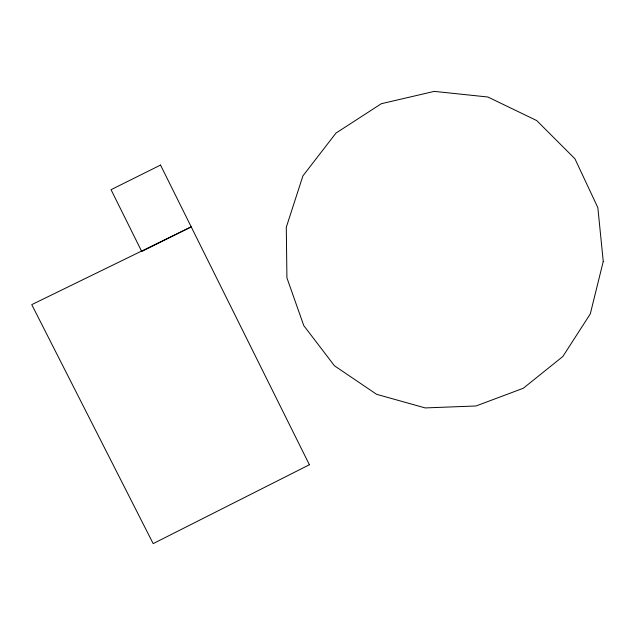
<?xml version="1.0" encoding="UTF-8"?>
<svg xmlns="http://www.w3.org/2000/svg" width="635" height="635" viewBox="0 0 635 635"><rect width="100%" height="100%" fill="white"/><g stroke="black" fill="none" stroke-linecap="round" stroke-linejoin="round"><path stroke-width="0.95" d="M603.25 261.43L590.28 313.936L562.84 356.497L523.303 388.263L475.988 405.979L425.212 407.924L376.595 394.311L334.462 365.792L303.776 325.604L286.925 277.852L286.282 227.29L302.919 175.871L335.971 133.088L381.349 103.703L434.284 91.384L487.87 97.004L536.702 120.555L574.945 158.798L597.845 207.629L603.25 261.43M309.396 464.749L153.178 543.616L31.75 304.641L191.206 226.862L309.396 464.749M160.528 165.068L111.046 189.698L141.724 251.492L191.206 226.862L160.528 165.068"/></g></svg>
